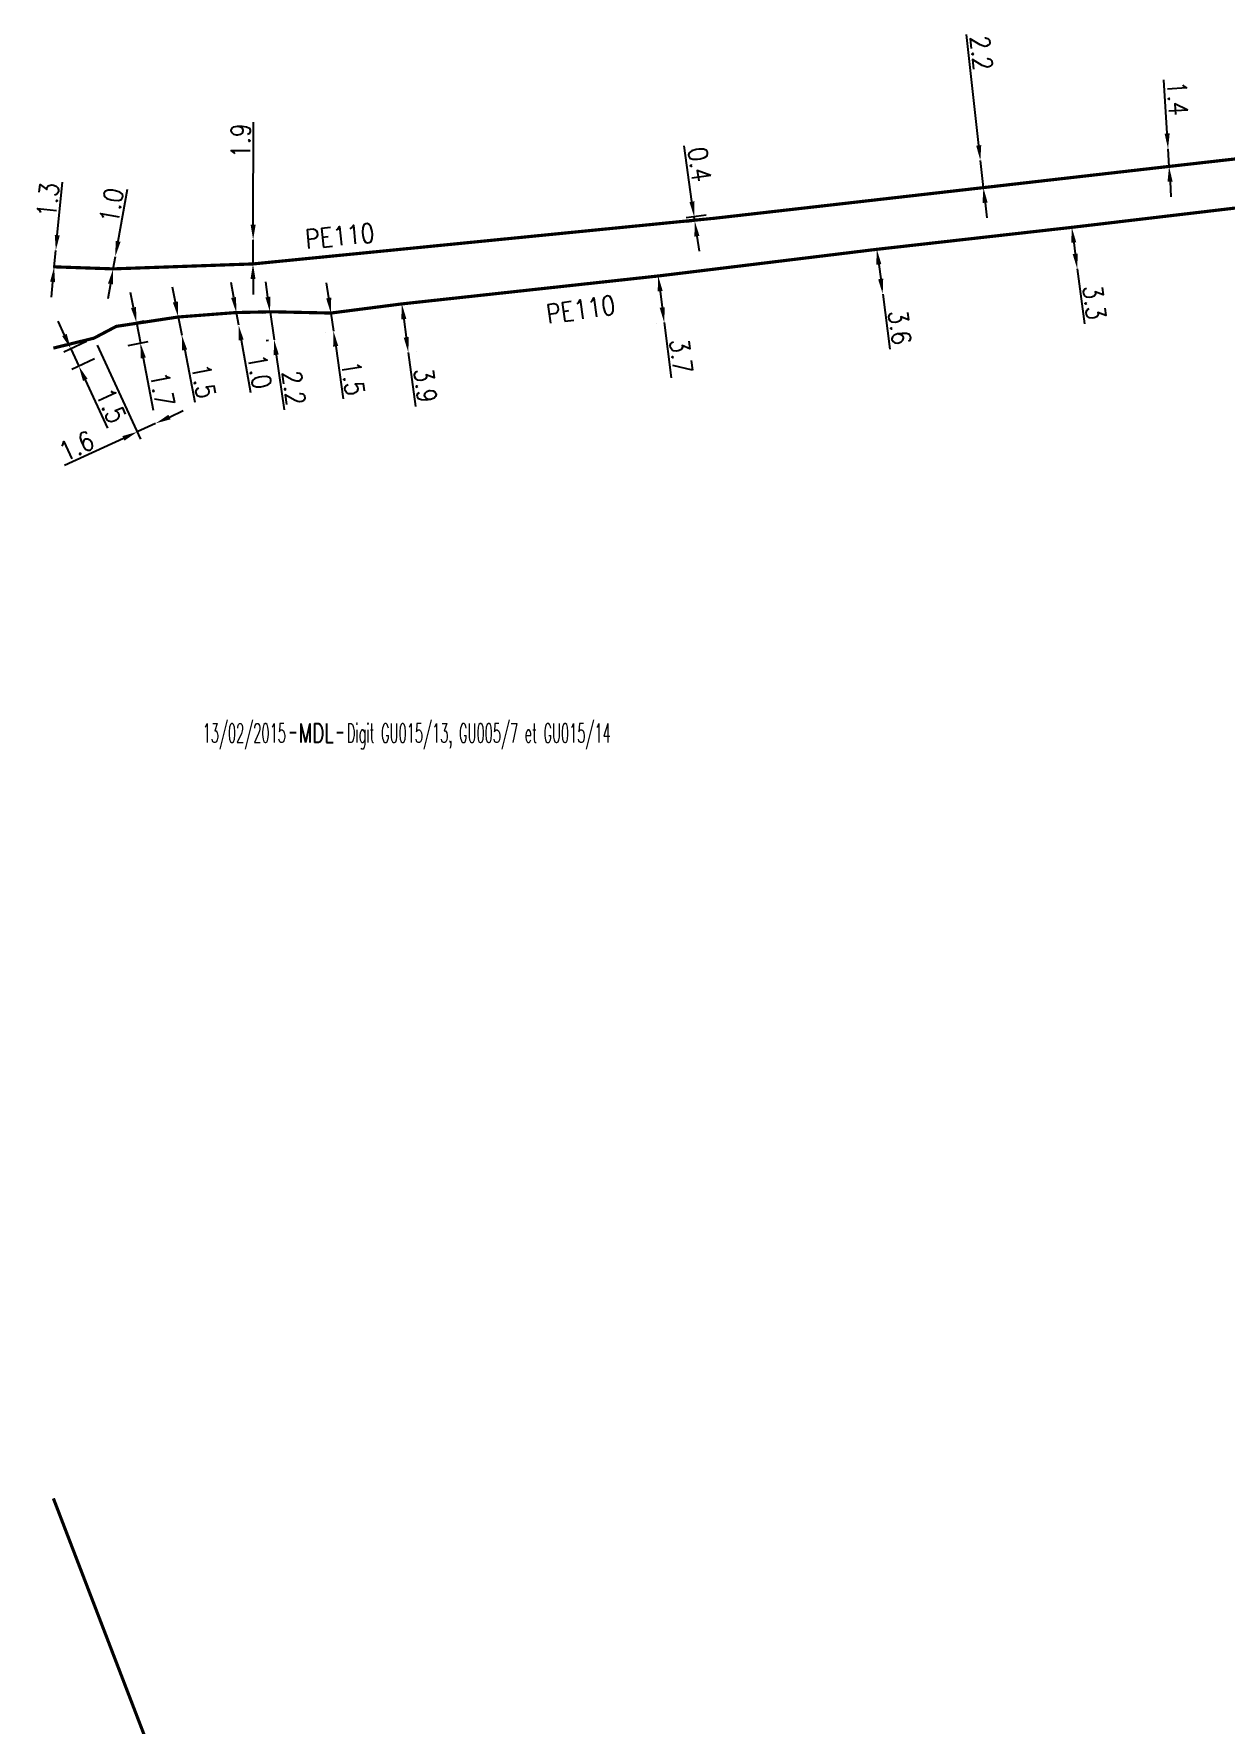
# Model space of a CAD drawing. Header units: millimetres. Extents: x 146997 to 147991, y 130998 to 131775.
# Drawn here: x 146998.5 to 147092.3, y 131434 to 131567.2 of the extents above; entities that cross this region are included whole.
import ezdxf
from ezdxf.enums import TextEntityAlignment as Align

# ---------------------------------------------------------------- set-up
doc = ezdxf.new("R2010")
doc.units = ezdxf.units.MM
doc.header["$PDMODE"] = 34
doc.linetypes.add('L_100_PE', pattern=[14, 10, -1.5, 1, -1.5])
doc.layers.get('0').update_dxf_attribs({"linetype": 'CONTINUOUS'})
doc.layers.get('Defpoints').update_dxf_attribs({"linetype": 'CONTINUOUS'})
doc.layers.add('L_140', color=3, linetype='CONTINUOUS')
doc.styles.get("Standard").update_dxf_attribs({"font": 'romans.shx', "width": 0.85})
doc.dimstyles.get("Standard").update_dxf_attribs({"dimtxt": 1.5, "dimasz": 1.2, "dimexe": 0.625, "dimexo": 0.625, "dimgap": 0.25, "dimtad": 1, "dimdec": 1, "dimzin": 0, "dimdsep": 46, "dimtxsty": 'Standard', "dimcen": -0.5, "dimadec": 0, "dimazin": 0, "dimtfac": 1, "dimtdec": 1, "dimtmove": 0, "dimatfit": 3, "dimfxl": 0, "dimtolj": 1, "dimtzin": 0, "dimarcsym": 0})

# ---------------------------------------------------------------- blocks, each defined once
blk = doc.blocks.new('GIS_MODF')
at = {"color": 0, "linetype": 'Continuous', "flags": 128}
for points in [[(-2.18, -0.01), (-1.68, -0.01)], [(1.52, -0.01), (2.02, -0.01)]]:
    blk.add_lwpolyline(points, dxfattribs=at)
at = {"color": 0, "linetype": 'Continuous', "width": 0.5}
blk.add_attdef('DATE', text='', height=1.5, dxfattribs=at).set_placement((-2.5, -0.8), align=Align.RIGHT)
at = {"color": 0, "linetype": 'Continuous', "width": 1.771291}
blk.add_attdef('USER', text='', height=1.5, dxfattribs=at).set_placement((-1.51, -0.8), (1.28, -0.8), align=Align.FIT)
at = {"color": 0, "linetype": 'Continuous', "width": 0.5}
blk.add_attdef('DESC', (2.29, -0.8), '', height=1.5, dxfattribs=at)
blk = doc.blocks.new('*D47')
at = {"layer": 'Defpoints', "color": 0, "linetype": 'Continuous', "transparency": 16777216}
for p in [(147004.88, 131549.65), (147004.88, 131549.65), (147004.71, 131548.67)]:
    blk.add_point(p, dxfattribs=at)
at = {"layer": 'L_140', "color": 0, "linetype": 'Continuous', "lineweight": -2, "transparency": 16777216}
for p, q in [((147005.09, 131550.84), (147005.83, 131554.96)), ((147004.71, 131548.67), (147004.88, 131549.65)), ((147004.49, 131547.49), (147004.28, 131546.31))]:
    blk.add_line(p, q, dxfattribs=at)
at = {"layer": 'L_140', "color": 0, "linetype": 'Continuous', "transparency": 16777216}
for points in [[(147004.9, 131550.87), (147005.29, 131550.8), (147004.88, 131549.65)], [(147004.3, 131547.52), (147004.69, 131547.45), (147004.71, 131548.67)]]:
    blk.add_solid(points, dxfattribs=at)
at = {"layer": 'L_140', "color": 0, "linetype": 'Continuous', "transparency": 16777216, "insert": (147004.58, 131553.66), "char_height": 1.5, "attachment_point": 5, "rotation": 79.8644}
blk.add_mtext('\\A1;1.0', dxfattribs=at)
blk = doc.blocks.new('*D48')
at = {"layer": 'Defpoints', "color": 0, "linetype": 'Continuous', "transparency": 16777216}
for p in [(147000.19, 131550.13), (147000.19, 131550.13), (147000.06, 131548.83)]:
    blk.add_point(p, dxfattribs=at)
at = {"layer": 'L_140', "color": 0, "linetype": 'Continuous', "lineweight": -2, "transparency": 16777216}
for p, q in [((147000.31, 131551.32), (147000.72, 131555.49)), ((147000.06, 131548.83), (147000.19, 131550.13)), ((146999.94, 131547.64), (146999.82, 131546.44))]:
    blk.add_line(p, q, dxfattribs=at)
at = {"layer": 'L_140', "color": 0, "linetype": 'Continuous', "transparency": 16777216}
for points in [[(147000.11, 131551.34), (147000.5, 131551.3), (147000.19, 131550.13)], [(146999.74, 131547.66), (147000.13, 131547.62), (147000.06, 131548.83)]]:
    blk.add_solid(points, dxfattribs=at)
at = {"layer": 'L_140', "color": 0, "linetype": 'Continuous', "transparency": 16777216, "insert": (146999.58, 131554.1), "char_height": 1.5, "attachment_point": 5, "rotation": 84.2669}
blk.add_mtext('\\A1;1.3', dxfattribs=at)
blk = doc.blocks.new('*D49')
at = {"layer": 'Defpoints', "color": 0, "linetype": 'Continuous', "transparency": 16777216}
for p in [(147015.73, 131550.96), (147015.73, 131550.96), (147015.72, 131549.06)]:
    blk.add_point(p, dxfattribs=at)
at = {"layer": 'L_140', "color": 0, "linetype": 'Continuous', "lineweight": -2, "transparency": 16777216}
for p, q in [((147015.73, 131552.16), (147015.75, 131560.23)), ((147015.72, 131549.06), (147015.73, 131550.96)), ((147015.72, 131547.86), (147015.72, 131546.66))]:
    blk.add_line(p, q, dxfattribs=at)
at = {"layer": 'L_140', "color": 0, "linetype": 'Continuous', "transparency": 16777216}
for points in [[(147015.53, 131552.16), (147015.93, 131552.16), (147015.73, 131550.96)], [(147015.52, 131547.86), (147015.92, 131547.86), (147015.72, 131549.06)]]:
    blk.add_solid(points, dxfattribs=at)
at = {"layer": 'L_140', "color": 0, "linetype": 'Continuous', "transparency": 16777216, "insert": (147014.75, 131558.77), "char_height": 1.5, "attachment_point": 5, "rotation": 89.8619}
blk.add_mtext('\\A1;1.9', dxfattribs=at)
blk = doc.blocks.new('*D50')
at = {"layer": 'Defpoints', "color": 0, "linetype": 'Continuous', "transparency": 16777216}
for p in [(147050.46, 131552.78), (147052.03, 131553), (147052.08, 131552.66)]:
    blk.add_point(p, dxfattribs=at)
at = {"layer": 'L_140', "color": 0, "linetype": 'Continuous', "lineweight": -2, "transparency": 16777216}
for p, q in [((147050.29, 131553.97), (147049.67, 131558.35)), ((147051.41, 131552.91), (147049.84, 131552.69)), ((147051.46, 131552.57), (147049.89, 131552.34)), ((147050.51, 131552.43), (147050.46, 131552.78)), ((147050.68, 131551.24), (147050.85, 131550.06))]:
    blk.add_line(p, q, dxfattribs=at)
at = {"layer": 'L_140', "color": 0, "linetype": 'Continuous', "transparency": 16777216}
for points in [[(147050.49, 131553.99), (147050.09, 131553.94), (147050.46, 131552.78)], [(147050.88, 131551.27), (147050.48, 131551.21), (147050.51, 131552.43)]]:
    blk.add_solid(points, dxfattribs=at)
at = {"layer": 'L_140', "color": 0, "linetype": 'Continuous', "transparency": 16777216, "insert": (147050.89, 131556.89), "char_height": 1.5, "attachment_point": 5, "rotation": 278.1179}
blk.add_mtext('\\A1;0.4', dxfattribs=at)
blk = doc.blocks.new('*D51')
at = {"layer": 'Defpoints', "color": 0, "linetype": 'Continuous', "transparency": 16777216}
for p in [(147087.78, 131558.13), (147087.78, 131558.13), (147087.86, 131556.74)]:
    blk.add_point(p, dxfattribs=at)
at = {"layer": 'L_140', "color": 0, "linetype": 'Continuous', "lineweight": -2, "transparency": 16777216}
for p, q in [((147087.71, 131559.33), (147087.45, 131563.57)), ((147087.86, 131556.74), (147087.78, 131558.13)), ((147087.94, 131555.54), (147088.01, 131554.34))]:
    blk.add_line(p, q, dxfattribs=at)
at = {"layer": 'L_140', "color": 0, "linetype": 'Continuous', "transparency": 16777216}
for points in [[(147087.91, 131559.34), (147087.51, 131559.32), (147087.78, 131558.13)], [(147088.14, 131555.55), (147087.74, 131555.53), (147087.86, 131556.74)]]:
    blk.add_solid(points, dxfattribs=at)
at = {"layer": 'L_140', "color": 0, "linetype": 'Continuous', "transparency": 16777216, "insert": (147088.54, 131562.11), "char_height": 1.5, "attachment_point": 5, "rotation": 273.4485}
blk.add_mtext('\\A1;1.4', dxfattribs=at)
blk = doc.blocks.new('*D68')
at = {"layer": 'Defpoints', "color": 0, "linetype": 'Continuous', "transparency": 16777216}
for p in [(147080.2, 131551.94), (147080.63, 131548.67), (147080.63, 131548.67)]:
    blk.add_point(p, dxfattribs=at)
at = {"layer": 'L_140', "color": 0, "linetype": 'Continuous', "lineweight": -2, "transparency": 16777216}
for p, q in [((147080.35, 131550.75), (147080.47, 131549.86)), ((147080.63, 131548.67), (147081.19, 131544.33))]:
    blk.add_line(p, q, dxfattribs=at)
at = {"layer": 'L_140', "color": 0, "linetype": 'Continuous', "transparency": 16777216}
for points in [[(147080.55, 131550.77), (147080.16, 131550.72), (147080.2, 131551.94)], [(147080.67, 131549.88), (147080.27, 131549.83), (147080.63, 131548.67)]]:
    blk.add_solid(points, dxfattribs=at)
at = {"layer": 'L_140', "color": 0, "linetype": 'Continuous', "transparency": 16777216, "insert": (147081.98, 131546.03), "char_height": 1.5, "attachment_point": 5, "rotation": 277.4639}
blk.add_mtext('\\A1;3.3', dxfattribs=at)
blk = doc.blocks.new('*D69')
at = {"layer": 'Defpoints', "color": 0, "linetype": 'Continuous', "transparency": 16777216}
for p in [(147064.85, 131550.21), (147065.31, 131546.69), (147065.31, 131546.69)]:
    blk.add_point(p, dxfattribs=at)
at = {"layer": 'L_140', "color": 0, "linetype": 'Continuous', "lineweight": -2, "transparency": 16777216}
for p, q in [((147065, 131549.02), (147065.15, 131547.88)), ((147065.31, 131546.69), (147065.87, 131542.35))]:
    blk.add_line(p, q, dxfattribs=at)
at = {"layer": 'L_140', "color": 0, "linetype": 'Continuous', "transparency": 16777216}
for points in [[(147065.2, 131549.05), (147064.8, 131548.99), (147064.85, 131550.21)], [(147065.35, 131547.91), (147064.95, 131547.85), (147065.31, 131546.69)]]:
    blk.add_solid(points, dxfattribs=at)
at = {"layer": 'L_140', "color": 0, "linetype": 'Continuous', "transparency": 16777216, "insert": (147066.66, 131544.06), "char_height": 1.5, "attachment_point": 5, "rotation": 277.4401}
blk.add_mtext('\\A1;3.6', dxfattribs=at)
blk = doc.blocks.new('*D70')
at = {"layer": 'Defpoints', "color": 0, "linetype": 'Continuous', "transparency": 16777216}
for p in [(147047.63, 131548.11), (147048.1, 131544.44), (147048.1, 131544.44)]:
    blk.add_point(p, dxfattribs=at)
at = {"layer": 'L_140', "color": 0, "linetype": 'Continuous', "lineweight": -2, "transparency": 16777216}
for p, q in [((147047.01, 131548.03), (147047.01, 131548.03)), ((147047.78, 131546.92), (147047.95, 131545.63)), ((147047.48, 131544.36), (147047.48, 131544.36)), ((147048.1, 131544.44), (147048.65, 131540.1))]:
    blk.add_line(p, q, dxfattribs=at)
at = {"layer": 'L_140', "color": 0, "linetype": 'Continuous', "transparency": 16777216}
for points in [[(147047.98, 131546.94), (147047.59, 131546.89), (147047.63, 131548.11)], [(147048.15, 131545.65), (147047.75, 131545.6), (147048.1, 131544.44)]]:
    blk.add_solid(points, dxfattribs=at)
at = {"layer": 'L_140', "color": 0, "linetype": 'Continuous', "transparency": 16777216, "insert": (147049.44, 131541.8), "char_height": 1.5, "attachment_point": 5, "rotation": 277.2135}
blk.add_mtext('\\A1;3.7', dxfattribs=at)
blk = doc.blocks.new('*D71')
at = {"layer": 'Defpoints', "color": 0, "linetype": 'Continuous', "transparency": 16777216}
for p in [(147003.19, 131543.21), (147008.05, 131536.5), (147008.05, 131536.5)]:
    blk.add_point(p, dxfattribs=at)
at = {"layer": 'L_140', "color": 0, "linetype": 'Continuous', "lineweight": -2, "transparency": 16777216}
for p, q in [((147003.45, 131542.65), (147006.86, 131535.26)), ((147008.05, 131536.5), (147006.6, 131535.83)), ((147009.14, 131537), (147010.23, 131537.51)), ((147005.51, 131535.32), (147000.88, 131533.18))]:
    blk.add_line(p, q, dxfattribs=at)
at = {"layer": 'L_140', "color": 0, "linetype": 'Continuous', "transparency": 16777216}
for points in [[(147009.06, 131537.18), (147009.23, 131536.82), (147008.05, 131536.5)], [(147005.43, 131535.5), (147005.6, 131535.14), (147006.6, 131535.83)]]:
    blk.add_solid(points, dxfattribs=at)
at = {"layer": 'L_140', "color": 0, "linetype": 'Continuous', "transparency": 16777216, "insert": (147001.82, 131534.72), "char_height": 1.5, "attachment_point": 5, "rotation": 24.8254}
blk.add_mtext('\\A1;1.6', dxfattribs=at)
blk = doc.blocks.new('*D72')
at = {"layer": 'Defpoints', "color": 0, "linetype": 'Continuous', "transparency": 16777216}
for p in [(147003.19, 131543.21), (147003.82, 131541.85), (147002, 131541.01)]:
    blk.add_point(p, dxfattribs=at)
at = {"layer": 'L_140', "color": 0, "linetype": 'Continuous', "lineweight": -2, "transparency": 16777216}
for p, q in [((147000.87, 131543.46), (147000.37, 131544.55)), ((147002.62, 131542.95), (147000.81, 131542.11)), ((147001.37, 131542.37), (147002, 131541.01)), ((147003.25, 131541.59), (147001.44, 131540.75)), ((147002.51, 131539.92), (147004.27, 131536.12))]:
    blk.add_line(p, q, dxfattribs=at)
at = {"layer": 'L_140', "color": 0, "linetype": 'Continuous', "transparency": 16777216}
for points in [[(147001.05, 131543.55), (147000.69, 131543.38), (147001.37, 131542.37)], [(147002.69, 131540.01), (147002.33, 131539.84), (147002, 131541.01)]]:
    blk.add_solid(points, dxfattribs=at)
at = {"layer": 'L_140', "color": 0, "linetype": 'Continuous', "transparency": 16777216, "insert": (147004.55, 131537.9), "char_height": 1.5, "attachment_point": 5, "rotation": 294.8254}
blk.add_mtext('\\A1;1.5', dxfattribs=at)
blk = doc.blocks.new('*D73')
at = {"layer": 'Defpoints', "color": 0, "linetype": 'Continuous', "transparency": 16777216}
for p in [(147004.95, 131544.14), (147005.27, 131542.52), (147006.85, 131542.83)]:
    blk.add_point(p, dxfattribs=at)
at = {"layer": 'L_140', "color": 0, "linetype": 'Continuous', "lineweight": -2, "transparency": 16777216}
for p, q in [((147006.31, 131545.63), (147006.08, 131546.81)), ((147005.57, 131544.26), (147007.15, 131544.57)), ((147006.54, 131544.45), (147006.85, 131542.83)), ((147005.88, 131542.64), (147007.46, 131542.95)), ((147007.08, 131541.65), (147007.87, 131537.54))]:
    blk.add_line(p, q, dxfattribs=at)
at = {"layer": 'L_140', "color": 0, "linetype": 'Continuous', "transparency": 16777216}
for points in [[(147006.51, 131545.67), (147006.11, 131545.59), (147006.54, 131544.45)], [(147007.28, 131541.69), (147006.88, 131541.61), (147006.85, 131542.83)]]:
    blk.add_solid(points, dxfattribs=at)
at = {"layer": 'L_140', "color": 0, "linetype": 'Continuous', "transparency": 16777216, "insert": (147008.57, 131539.19), "char_height": 1.5, "attachment_point": 5, "rotation": 280.9306}
blk.add_mtext('\\A1;1.7', dxfattribs=at)
blk = doc.blocks.new('*D74')
at = {"layer": 'Defpoints', "color": 0, "linetype": 'Continuous', "transparency": 16777216}
for p in [(147014.4, 131545.23), (147014.58, 131544.25), (147014.58, 131544.25)]:
    blk.add_point(p, dxfattribs=at)
at = {"layer": 'L_140', "color": 0, "linetype": 'Continuous', "lineweight": -2, "transparency": 16777216}
for p, q in [((147014.2, 131546.41), (147013.99, 131547.6)), ((147014.4, 131545.23), (147014.58, 131544.25)), ((147014.79, 131543.07), (147015.51, 131538.94))]:
    blk.add_line(p, q, dxfattribs=at)
at = {"layer": 'L_140', "color": 0, "linetype": 'Continuous', "transparency": 16777216}
for points in [[(147014.39, 131546.45), (147014, 131546.38), (147014.4, 131545.23)], [(147014.98, 131543.1), (147014.59, 131543.03), (147014.58, 131544.25)]]:
    blk.add_solid(points, dxfattribs=at)
at = {"layer": 'L_140', "color": 0, "linetype": 'Continuous', "transparency": 16777216, "insert": (147016.24, 131540.59), "char_height": 1.5, "attachment_point": 5, "rotation": 280.0111}
blk.add_mtext('\\A1;1.0', dxfattribs=at)
blk = doc.blocks.new('*D75')
at = {"layer": 'Defpoints', "color": 0, "linetype": 'Continuous', "transparency": 16777216}
for p in [(147021.85, 131545.19), (147022.06, 131543.76), (147022.06, 131543.76)]:
    blk.add_point(p, dxfattribs=at)
at = {"layer": 'L_140', "color": 0, "linetype": 'Continuous', "lineweight": -2, "transparency": 16777216}
for p, q in [((147021.68, 131546.38), (147021.51, 131547.57)), ((147021.23, 131545.1), (147021.23, 131545.1)), ((147021.85, 131545.19), (147022.06, 131543.76)), ((147021.44, 131543.67), (147021.44, 131543.67)), ((147022.23, 131542.57), (147022.83, 131538.42))]:
    blk.add_line(p, q, dxfattribs=at)
at = {"layer": 'L_140', "color": 0, "linetype": 'Continuous', "transparency": 16777216}
for points in [[(147021.88, 131546.41), (147021.48, 131546.35), (147021.85, 131545.19)], [(147022.43, 131542.6), (147022.03, 131542.54), (147022.06, 131543.76)]]:
    blk.add_solid(points, dxfattribs=at)
at = {"layer": 'L_140', "color": 0, "linetype": 'Continuous', "transparency": 16777216, "insert": (147023.6, 131540.05), "char_height": 1.5, "attachment_point": 5, "rotation": 278.2186}
blk.add_mtext('\\A1;1.5', dxfattribs=at)
blk = doc.blocks.new('*D76')
at = {"layer": 'Defpoints', "color": 0, "linetype": 'Continuous', "transparency": 16777216}
for p in [(147017.24, 131545.29), (147017.38, 131543.09), (147017.55, 131543.11)]:
    blk.add_point(p, dxfattribs=at)
at = {"layer": 'L_140', "color": 0, "linetype": 'Continuous', "lineweight": -2, "transparency": 16777216}
for p, q in [((147016.89, 131546.45), (147016.72, 131547.64)), ((147016.62, 131545.2), (147016.45, 131545.17)), ((147017.06, 131545.26), (147017.38, 131543.09)), ((147016.93, 131543.02), (147016.76, 131543)), ((147017.55, 131541.9), (147018.17, 131537.57))]:
    blk.add_line(p, q, dxfattribs=at)
at = {"layer": 'L_140', "color": 0, "linetype": 'Continuous', "transparency": 16777216}
for points in [[(147017.09, 131546.48), (147016.7, 131546.42), (147017.06, 131545.26)], [(147017.75, 131541.93), (147017.35, 131541.87), (147017.38, 131543.09)]]:
    blk.add_solid(points, dxfattribs=at)
at = {"layer": 'L_140', "color": 0, "linetype": 'Continuous', "transparency": 16777216, "insert": (147018.93, 131539.28), "char_height": 1.5, "attachment_point": 5, "rotation": 278.1765}
blk.add_mtext('\\A1;2.2', dxfattribs=at)
blk = doc.blocks.new('*D77')
at = {"layer": 'Defpoints', "color": 0, "linetype": 'Continuous', "transparency": 16777216}
for p in [(147009.83, 131544.88), (147010.11, 131543.46), (147010.11, 131543.46)]:
    blk.add_point(p, dxfattribs=at)
at = {"layer": 'L_140', "color": 0, "linetype": 'Continuous', "lineweight": -2, "transparency": 16777216}
for p, q in [((147009.61, 131546.06), (147009.38, 131547.24)), ((147009.83, 131544.88), (147010.11, 131543.46)), ((147010.34, 131542.28), (147011.13, 131538.17))]:
    blk.add_line(p, q, dxfattribs=at)
at = {"layer": 'L_140', "color": 0, "linetype": 'Continuous', "transparency": 16777216}
for points in [[(147009.8, 131546.1), (147009.41, 131546.02), (147009.83, 131544.88)], [(147010.53, 131542.32), (147010.14, 131542.24), (147010.11, 131543.46)]]:
    blk.add_solid(points, dxfattribs=at)
at = {"layer": 'L_140', "color": 0, "linetype": 'Continuous', "transparency": 16777216, "insert": (147011.83, 131539.82), "char_height": 1.5, "attachment_point": 5, "rotation": 280.9306}
blk.add_mtext('\\A1;1.5', dxfattribs=at)
blk = doc.blocks.new('*D78')
at = {"layer": 'Defpoints', "color": 0, "linetype": 'Continuous', "transparency": 16777216}
for p in [(147027.44, 131545.91), (147027.95, 131542.09), (147027.95, 131542.09)]:
    blk.add_point(p, dxfattribs=at)
at = {"layer": 'L_140', "color": 0, "linetype": 'Continuous', "lineweight": -2, "transparency": 16777216}
for p, q in [((147028.06, 131545.99), (147028.06, 131545.99)), ((147027.6, 131544.72), (147027.79, 131543.28)), ((147027.95, 131542.09), (147028.51, 131537.82)), ((147028.57, 131542.17), (147028.57, 131542.17))]:
    blk.add_line(p, q, dxfattribs=at)
at = {"layer": 'L_140', "color": 0, "linetype": 'Continuous', "transparency": 16777216}
for points in [[(147027.8, 131544.74), (147027.4, 131544.69), (147027.44, 131545.91)], [(147027.99, 131543.31), (147027.59, 131543.25), (147027.95, 131542.09)]]:
    blk.add_solid(points, dxfattribs=at)
at = {"layer": 'L_140', "color": 0, "linetype": 'Continuous', "transparency": 16777216, "insert": (147029.3, 131539.49), "char_height": 1.5, "attachment_point": 5, "rotation": 277.5597}
blk.add_mtext('\\A1;3.9', dxfattribs=at)
blk = doc.blocks.new('*D136')
at = {"layer": 'Defpoints', "color": 0, "linetype": 'Continuous', "transparency": 16777216}
for p in [(147073, 131557.21), (147073, 131557.21), (147073.24, 131555.07)]:
    blk.add_point(p, dxfattribs=at)
at = {"layer": 'L_140', "color": 0, "linetype": 'Continuous', "lineweight": -2, "transparency": 16777216}
for p, q in [((147072.87, 131558.4), (147071.91, 131567.13)), ((147073.24, 131555.07), (147073, 131557.21)), ((147073.37, 131553.88), (147073.5, 131552.69))]:
    blk.add_line(p, q, dxfattribs=at)
at = {"layer": 'L_140', "color": 0, "linetype": 'Continuous', "transparency": 16777216}
for points in [[(147073.07, 131558.42), (147072.67, 131558.38), (147073, 131557.21)], [(147073.57, 131553.9), (147073.17, 131553.86), (147073.24, 131555.07)]]:
    blk.add_solid(points, dxfattribs=at)
at = {"layer": 'L_140', "color": 0, "linetype": 'Continuous', "transparency": 16777216, "insert": (147073.08, 131565.67), "char_height": 1.5, "attachment_point": 5, "rotation": 276.2853}
blk.add_mtext('\\A1;2.2', dxfattribs=at)

msp = doc.modelspace()

# ---------------------------------------------------------------- linework, layer by layer
at = {"layer": 'L_140', "linetype": 'L_100_PE', "const_width": 0.25, "flags": 128}
for points in [[(147132.67, 131561.12), (147126.75, 131560.9), (147106.08, 131558.8), (147087.86, 131556.74), (147073.24, 131555.07), (147052.08, 131552.66), (147015.72, 131549.06), (147004.71, 131548.67), (147000.06, 131548.83), (147000, 131548.85)], [(147204.65, 131508.26), (147203.7, 131510.35), (147201.23, 131515.24), (147185.85, 131537.25), (147173.75, 131552.06), (147169.89, 131556.2), (147168.76, 131556.75), (147167.52, 131557.04), (147167.52, 131557.04), (147153.75, 131557.18), (147149.91, 131557.02), (147137.38, 131556.76), (147127.73, 131556.43), (147126.13, 131557.19), (147126.13, 131557.19), (147122.54, 131556.87), (147117.5, 131556.25), (147111.54, 131555.46), (147111.28, 131555.59), (147111.1, 131555.79), (147111.04, 131556.18), (147108.95, 131555.81), (147109.04, 131555.27), (147103.06, 131554.64), (147080.2, 131551.94), (147064.85, 131550.21), (147047.63, 131548.11), (147027.44, 131545.91), (147021.85, 131545.19), (147017.24, 131545.29), (147014.4, 131545.23), (147009.83, 131544.88), (147004.95, 131544.14), (147003.19, 131543.21), (147000, 131542.43)], [(147173.18, 131064.98), (147171.83, 131065.37), (147161.14, 131071.09), (147159.64, 131072.39), (147153.07, 131077.08), (147149.64, 131080.91), (147147.29, 131084.39), (147147.29, 131084.39), (147146.98, 131084.86), (147135.14, 131102.67), (147121.54, 131124.13), (147112.61, 131137.92), (147100.2, 131156.85), (147094.67, 131165.86), (147092.32, 131169.69), (147083.56, 131186.26), (147079.66, 131195.67), (147077.65, 131201.56), (147067.98, 131240.84), (147057.72, 131282.27), (147053.81, 131299.43), (147048.32, 131318.87), (147041.71, 131341.08), (147036.54, 131356.71), (147036.23, 131357.65), (147034.28, 131362.97), (147026.2, 131384.05), (147019.65, 131400.61), (147000, 131451.82)]]:
    msp.add_lwpolyline(points, dxfattribs=at)

# ---------------------------------------------------------------- block references
at = {"layer": 'L_140', "linetype": 'Continuous'}
ref = msp.add_blockref('GIS_MODF', (147020.81, 131512.15), dxfattribs=at)
ref.add_attrib('DATE', '13/02/2015', dxfattribs={"layer": '0', "color": 0, "linetype": 'Continuous', "height": 1.5, "width": 0.5}).set_placement((147018.31, 131511.35), align=Align.RIGHT)
ref.add_attrib('USER', 'MDL', dxfattribs={"layer": '0', "color": 0, "linetype": 'Continuous', "height": 1.5, "width": 0.638826}).set_placement((147019.31, 131511.35), (147022.09, 131511.35), align=Align.FIT)
ref.add_attrib('DESC', 'Digit GU015/13, GU005/7 et GU015/14', (147023.1, 131511.35), dxfattribs={"layer": '0', "color": 0, "linetype": 'Continuous', "height": 1.5, "width": 0.5})

# ---------------------------------------------------------------- texts
at = {"layer": 'L_140', "linetype": 'Continuous', "width": 0.85}
for rotation, p in [(5.6513, (147019.91, 131550.25)), (8.08, (147038.93, 131544.35))]:
    msp.add_text('PE110', height=1.5, rotation=rotation, dxfattribs=at).set_placement(p)

# ---------------------------------------------------------------- dimensions: what is measured, and where the dimension line sits
at = {"layer": 'L_140', "linetype": 'Continuous'}
for base, p1, p2, angle, picture, middle in [((147073.0038, 131557.209), (147073.2392, 131555.0719), (147073.0038, 131557.209), 276.2853, '*D136', (147072.0843, 131565.5571)), ((147087.78, 131558.13), (147087.86, 131556.74), (147087.78, 131558.13), 273.4485, '*D51', (147087.54, 131562.05)), ((147015.73, 131550.96), (147015.72, 131549.06), (147015.73, 131550.96), 269.8619, '*D49', (147015.75, 131558.77)), ((147050.4624, 131552.7776), (147052.0819, 131552.6551), (147052.0325, 131553.0016), 278.1179, '*D50', (147049.8952, 131556.7535)), ((147000.19, 131550.13), (147000.06, 131548.83), (147000.19, 131550.13), 264.2669, '*D48', (147000.57, 131554)), ((147004.88, 131549.65), (147004.71, 131548.67), (147004.88, 131549.65), 259.8644, '*D47', (147005.57, 131553.49)), ((147080.63, 131548.67), (147080.2, 131551.94), (147080.63, 131548.67), 97.4639, '*D68', (147080.99, 131545.9)), ((147065.3061, 131546.6893), (147064.84641473, 131550.20941214), (147065.3061, 131546.6893), 97.44005358, '*D69', (147065.66681883, 131543.92703897)), ((147010.11, 131543.46), (147009.83, 131544.88), (147010.11, 131543.46), 100.9306, '*D77', (147010.85, 131539.63)), ((147014.58, 131544.25), (147014.4, 131545.23), (147014.58, 131544.25), 100.0111, '*D74', (147015.25, 131540.41)), ((147017.38, 131543.09), (147017.24, 131545.29), (147017.55, 131543.11), 98.1765, '*D76', (147017.94, 131539.14)), ((147022.0582, 131543.7578), (147021.85092, 131545.19291), (147022.0582, 131543.7578), 98.21856, '*D75', (147022.61494, 131539.90316)), ((147048.1, 131544.44), (147047.63, 131548.11), (147048.1, 131544.44), 97.2135, '*D70', (147048.45, 131541.67)), ((147006.85, 131542.83), (147004.95, 131544.14), (147005.27, 131542.52), 100.9306, '*D73', (147007.59, 131539.01)), ((147027.95, 131542.09), (147027.44, 131545.91), (147027.95, 131542.09), 97.5597, '*D78', (147028.31, 131539.36)), ((147002, 131541.01), (147003.19, 131543.21), (147003.82, 131541.85), 114.8254, '*D72', (147003.64, 131537.48)), ((147008.05, 131536.5), (147003.19, 131543.21), (147008.05, 131536.5), 204.8254, '*D71', (147002.24, 131533.81))]:
    dim = msp.add_linear_dim(base=base, p1=p1, p2=p2, angle=angle, dimstyle='Standard', dxfattribs=at)
    dim.commit()
    dim.dimension.update_dxf_attribs({"geometry": picture, "text_midpoint": middle, "dimtype": 160})

doc.saveas('drawing.dxf')
